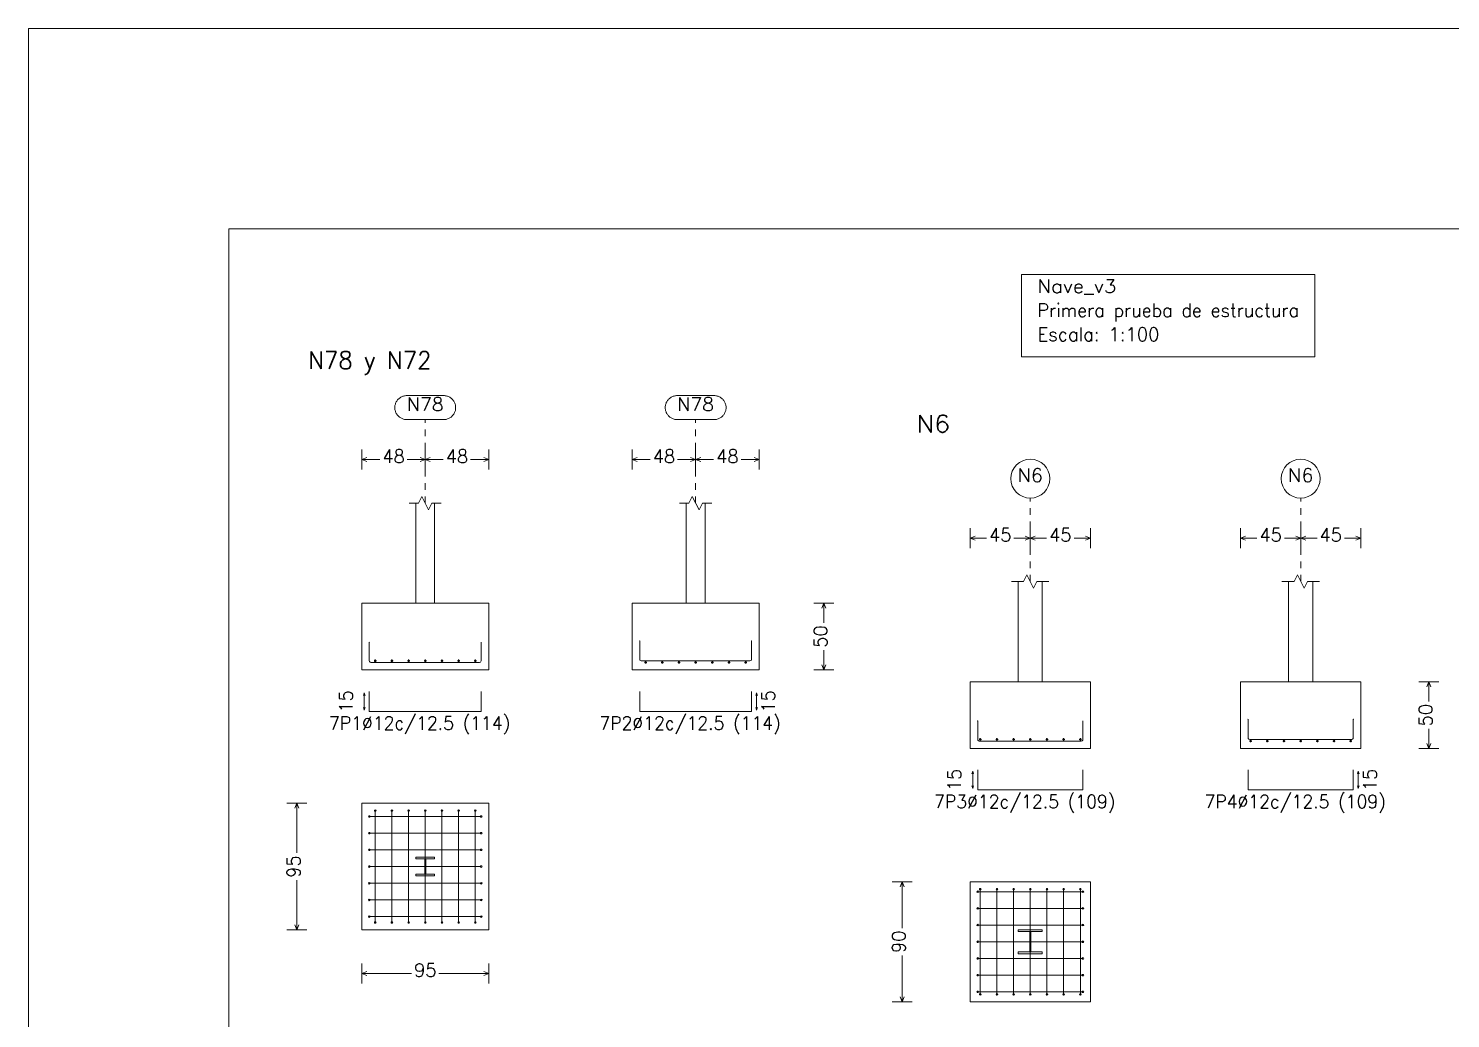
# Model space of a CAD drawing. Header units: millimetres. Extents: x -252 to 259, y -4 to 137.
# Drawn here: x -205.98 to -184.68, y 25.44 to 40.27 of the extents above; entities that cross this region are included whole.
import ezdxf
from ezdxf.enums import TextEntityAlignment as Align

# ---------------------------------------------------------------- set-up
doc = ezdxf.new("R2010")
doc.units = ezdxf.units.MM
doc.linetypes.add('CYPE_PUNTO', pattern=[0.075, 0, -0.075])
for name, color, linetype, lineweight in [('CIM_COTAS', 2, 'Continuous', 0), ('CIM_DIB_ARMADOS', 4, 'Continuous', 0), ('CIM_GEOMETRIA', 2, 'Continuous', 0), ('CIM_REFEREN', 2, 'Continuous', 0), ('CIM_TXT_ARMADOS', 3, 'Continuous', 0), ('RECUAD_LIMITES', 2, 'Continuous', 0), ('RECUAD_MARCO', 1, 'Continuous', 20), ('TABLAS', 1, 'Continuous', 0)]:
    doc.layers.add(name, color=color, linetype=linetype, lineweight=lineweight)
doc.styles.add('CYPETXT', font='romans__.ttf', dxfattribs={"height": 0.2})

msp = doc.modelspace()

# ---------------------------------------------------------------- hatches: boundary and pattern name
at = {"layer": 'CIM_DIB_ARMADOS'}
h = msp.add_hatch(color=256, dxfattribs=at)
edge = h.paths.add_edge_path(flags=0)
edge.add_arc((-200.874, 31.071), 0.0016, 0, 360)
h = msp.add_hatch(color=256, dxfattribs=at)
edge = h.paths.add_edge_path(flags=0)
edge.add_arc((-199.198, 31.071), 0.0016, 0, 360)
h = msp.add_hatch(color=256, dxfattribs=at)
edge = h.paths.add_edge_path(flags=0)
edge.add_arc((-196.823, 31.095), 0.0016, 0, 360)
h = msp.add_hatch(color=256, dxfattribs=at)
edge = h.paths.add_edge_path(flags=0)
edge.add_arc((-195.147, 31.095), 0.0016, 0, 360)
h = msp.add_hatch(color=256, dxfattribs=at)
edge = h.paths.add_edge_path(flags=0)
edge.add_arc((-191.76, 29.894), 0.0016, 0, 360)
h = msp.add_hatch(color=256, dxfattribs=at)
edge = h.paths.add_edge_path(flags=0)
edge.add_arc((-190.184, 29.894), 0.0016, 0, 360)
h = msp.add_hatch(color=256, dxfattribs=at)
edge = h.paths.add_edge_path(flags=0)
edge.add_arc((-187.709, 29.918), 0.0016, 0, 360)
h = msp.add_hatch(color=256, dxfattribs=at)
edge = h.paths.add_edge_path(flags=0)
edge.add_arc((-186.133, 29.918), 0.0016, 0, 360)
h = msp.add_hatch(color=256, dxfattribs=at)
edge = h.paths.add_edge_path(flags=0)
edge.add_arc((-200.786, 28.551), 0.0016, 0, 360)
h = msp.add_hatch(color=256, dxfattribs=at)
edge = h.paths.add_edge_path(flags=0)
edge.add_arc((-200.536, 28.551), 0.0016, 0, 360)
h = msp.add_hatch(color=256, dxfattribs=at)
edge = h.paths.add_edge_path(flags=0)
edge.add_arc((-200.286, 28.551), 0.0016, 0, 360)
h = msp.add_hatch(color=256, dxfattribs=at)
edge = h.paths.add_edge_path(flags=0)
edge.add_arc((-200.036, 28.551), 0.0016, 0, 360)
h = msp.add_hatch(color=256, dxfattribs=at)
edge = h.paths.add_edge_path(flags=0)
edge.add_arc((-199.786, 28.551), 0.0016, 0, 360)
h = msp.add_hatch(color=256, dxfattribs=at)
edge = h.paths.add_edge_path(flags=0)
edge.add_arc((-199.536, 28.551), 0.0016, 0, 360)
h = msp.add_hatch(color=256, dxfattribs=at)
edge = h.paths.add_edge_path(flags=0)
edge.add_arc((-199.286, 28.551), 0.0016, 0, 360)
h = msp.add_hatch(color=256, dxfattribs=at)
edge = h.paths.add_edge_path(flags=0)
edge.add_arc((-200.874, 28.463), 0.0016, 0, 360)
h = msp.add_hatch(color=256, dxfattribs=at)
edge = h.paths.add_edge_path(flags=0)
edge.add_arc((-199.198, 28.463), 0.0016, 0, 360)
h = msp.add_hatch(color=256, dxfattribs=at)
edge = h.paths.add_edge_path(flags=0)
edge.add_arc((-200.874, 28.213), 0.0016, 0, 360)
h = msp.add_hatch(color=256, dxfattribs=at)
edge = h.paths.add_edge_path(flags=0)
edge.add_arc((-199.198, 28.213), 0.0016, 0, 360)
h = msp.add_hatch(color=256, dxfattribs=at)
edge = h.paths.add_edge_path(flags=0)
edge.add_arc((-200.874, 27.963), 0.0016, 0, 360)
h = msp.add_hatch(color=256, dxfattribs=at)
edge = h.paths.add_edge_path(flags=0)
edge.add_arc((-199.198, 27.963), 0.0016, 0, 360)
h = msp.add_hatch(color=256, dxfattribs=at)
edge = h.paths.add_edge_path(flags=0)
edge.add_arc((-200.874, 27.713), 0.0016, 0, 360)
h = msp.add_hatch(color=256, dxfattribs=at)
edge = h.paths.add_edge_path(flags=0)
edge.add_arc((-199.198, 27.713), 0.0016, 0, 360)
h = msp.add_hatch(color=256, dxfattribs=at)
edge = h.paths.add_edge_path(flags=0)
edge.add_arc((-200.874, 27.463), 0.0016, 0, 360)
h = msp.add_hatch(color=256, dxfattribs=at)
edge = h.paths.add_edge_path(flags=0)
edge.add_arc((-199.198, 27.463), 0.0016, 0, 360)
h = msp.add_hatch(color=256, dxfattribs=at)
edge = h.paths.add_edge_path(flags=0)
edge.add_arc((-191.76, 27.336), 0.0016, 0, 360)
h = msp.add_hatch(color=256, dxfattribs=at)
edge = h.paths.add_edge_path(flags=0)
edge.add_arc((-191.722, 27.374), 0.0016, 0, 360)
h = msp.add_hatch(color=256, dxfattribs=at)
edge = h.paths.add_edge_path(flags=0)
edge.add_arc((-191.472, 27.374), 0.0016, 0, 360)
h = msp.add_hatch(color=256, dxfattribs=at)
edge = h.paths.add_edge_path(flags=0)
edge.add_arc((-191.222, 27.374), 0.0016, 0, 360)
h = msp.add_hatch(color=256, dxfattribs=at)
edge = h.paths.add_edge_path(flags=0)
edge.add_arc((-190.972, 27.374), 0.0016, 0, 360)
h = msp.add_hatch(color=256, dxfattribs=at)
edge = h.paths.add_edge_path(flags=0)
edge.add_arc((-190.722, 27.374), 0.0016, 0, 360)
h = msp.add_hatch(color=256, dxfattribs=at)
edge = h.paths.add_edge_path(flags=0)
edge.add_arc((-190.472, 27.374), 0.0016, 0, 360)
h = msp.add_hatch(color=256, dxfattribs=at)
edge = h.paths.add_edge_path(flags=0)
edge.add_arc((-190.222, 27.374), 0.0016, 0, 360)
h = msp.add_hatch(color=256, dxfattribs=at)
edge = h.paths.add_edge_path(flags=0)
edge.add_arc((-190.184, 27.336), 0.0016, 0, 360)
h = msp.add_hatch(color=256, dxfattribs=at)
edge = h.paths.add_edge_path(flags=0)
edge.add_arc((-200.874, 27.213), 0.0016, 0, 360)
h = msp.add_hatch(color=256, dxfattribs=at)
edge = h.paths.add_edge_path(flags=0)
edge.add_arc((-199.198, 27.213), 0.0016, 0, 360)
h = msp.add_hatch(color=256, dxfattribs=at)
edge = h.paths.add_edge_path(flags=0)
edge.add_arc((-191.76, 27.086), 0.0016, 0, 360)
h = msp.add_hatch(color=256, dxfattribs=at)
edge = h.paths.add_edge_path(flags=0)
edge.add_arc((-190.184, 27.086), 0.0016, 0, 360)
h = msp.add_hatch(color=256, dxfattribs=at)
edge = h.paths.add_edge_path(flags=0)
edge.add_arc((-200.874, 26.963), 0.0016, 0, 360)
h = msp.add_hatch(color=256, dxfattribs=at)
edge = h.paths.add_edge_path(flags=0)
edge.add_arc((-200.786, 26.875), 0.0016, 0, 360)
h = msp.add_hatch(color=256, dxfattribs=at)
edge = h.paths.add_edge_path(flags=0)
edge.add_arc((-200.536, 26.875), 0.0016, 0, 360)
h = msp.add_hatch(color=256, dxfattribs=at)
edge = h.paths.add_edge_path(flags=0)
edge.add_arc((-200.286, 26.875), 0.0016, 0, 360)
h = msp.add_hatch(color=256, dxfattribs=at)
edge = h.paths.add_edge_path(flags=0)
edge.add_arc((-200.036, 26.875), 0.0016, 0, 360)
h = msp.add_hatch(color=256, dxfattribs=at)
edge = h.paths.add_edge_path(flags=0)
edge.add_arc((-199.786, 26.875), 0.0016, 0, 360)
h = msp.add_hatch(color=256, dxfattribs=at)
edge = h.paths.add_edge_path(flags=0)
edge.add_arc((-199.536, 26.875), 0.0016, 0, 360)
h = msp.add_hatch(color=256, dxfattribs=at)
edge = h.paths.add_edge_path(flags=0)
edge.add_arc((-199.286, 26.875), 0.0016, 0, 360)
h = msp.add_hatch(color=256, dxfattribs=at)
edge = h.paths.add_edge_path(flags=0)
edge.add_arc((-199.198, 26.963), 0.0016, 0, 360)
h = msp.add_hatch(color=256, dxfattribs=at)
edge = h.paths.add_edge_path(flags=0)
edge.add_arc((-191.76, 26.836), 0.0016, 0, 360)
h = msp.add_hatch(color=256, dxfattribs=at)
edge = h.paths.add_edge_path(flags=0)
edge.add_arc((-190.184, 26.836), 0.0016, 0, 360)
h = msp.add_hatch(color=256, dxfattribs=at)
edge = h.paths.add_edge_path(flags=0)
edge.add_arc((-191.76, 26.586), 0.0016, 0, 360)
h = msp.add_hatch(color=256, dxfattribs=at)
edge = h.paths.add_edge_path(flags=0)
edge.add_arc((-190.184, 26.586), 0.0016, 0, 360)
h = msp.add_hatch(color=256, dxfattribs=at)
edge = h.paths.add_edge_path(flags=0)
edge.add_arc((-191.76, 26.336), 0.0016, 0, 360)
h = msp.add_hatch(color=256, dxfattribs=at)
edge = h.paths.add_edge_path(flags=0)
edge.add_arc((-190.184, 26.336), 0.0016, 0, 360)
h = msp.add_hatch(color=256, dxfattribs=at)
edge = h.paths.add_edge_path(flags=0)
edge.add_arc((-191.76, 26.086), 0.0016, 0, 360)
h = msp.add_hatch(color=256, dxfattribs=at)
edge = h.paths.add_edge_path(flags=0)
edge.add_arc((-190.184, 26.086), 0.0016, 0, 360)
h = msp.add_hatch(color=256, dxfattribs=at)
edge = h.paths.add_edge_path(flags=0)
edge.add_arc((-191.76, 25.836), 0.0016, 0, 360)
h = msp.add_hatch(color=256, dxfattribs=at)
edge = h.paths.add_edge_path(flags=0)
edge.add_arc((-191.722, 25.798), 0.0016, 0, 360)
h = msp.add_hatch(color=256, dxfattribs=at)
edge = h.paths.add_edge_path(flags=0)
edge.add_arc((-191.472, 25.798), 0.0016, 0, 360)
h = msp.add_hatch(color=256, dxfattribs=at)
edge = h.paths.add_edge_path(flags=0)
edge.add_arc((-191.222, 25.798), 0.0016, 0, 360)
h = msp.add_hatch(color=256, dxfattribs=at)
edge = h.paths.add_edge_path(flags=0)
edge.add_arc((-190.972, 25.798), 0.0016, 0, 360)
h = msp.add_hatch(color=256, dxfattribs=at)
edge = h.paths.add_edge_path(flags=0)
edge.add_arc((-190.722, 25.798), 0.0016, 0, 360)
h = msp.add_hatch(color=256, dxfattribs=at)
edge = h.paths.add_edge_path(flags=0)
edge.add_arc((-190.472, 25.798), 0.0016, 0, 360)
h = msp.add_hatch(color=256, dxfattribs=at)
edge = h.paths.add_edge_path(flags=0)
edge.add_arc((-190.222, 25.798), 0.0016, 0, 360)
h = msp.add_hatch(color=256, dxfattribs=at)
edge = h.paths.add_edge_path(flags=0)
edge.add_arc((-190.184, 25.836), 0.0016, 0, 360)

# ---------------------------------------------------------------- linework, layer by layer
at = {"layer": 'CIM_COTAS', "linetype": 'CYPE_PUNTO'}
for p, q in [((-200.036, 33.159), (-200.036, 34.41)), ((-195.985, 33.159), (-195.985, 34.41)), ((-190.972, 31.982), (-190.972, 33.233)), ((-186.921, 31.982), (-186.921, 33.233))]:
    msp.add_line(p, q, dxfattribs=at)
at = {"layer": 'CIM_COTAS'}
for p, q in [((-200.986, 33.66), (-200.986, 33.96)), ((-200.036, 33.66), (-200.036, 33.96)), ((-200.036, 33.66), (-200.036, 33.96)), ((-199.086, 33.66), (-199.086, 33.96)), ((-196.935, 33.66), (-196.935, 33.96)), ((-195.985, 33.66), (-195.985, 33.96)), ((-195.985, 33.66), (-195.985, 33.96)), ((-195.035, 33.66), (-195.035, 33.96)), ((-200.986, 33.81), (-200.911, 33.84)), ((-200.986, 33.81), (-200.911, 33.78)), ((-200.986, 33.81), (-200.717, 33.81)), ((-200.306, 33.81), (-200.036, 33.81)), ((-200.036, 33.81), (-200.111, 33.84)), ((-200.036, 33.81), (-200.111, 33.78)), ((-200.036, 33.81), (-199.961, 33.84)), ((-200.036, 33.81), (-199.961, 33.78)), ((-200.036, 33.81), (-199.767, 33.81)), ((-199.356, 33.81), (-199.086, 33.81)), ((-199.086, 33.81), (-199.161, 33.84)), ((-199.086, 33.81), (-199.161, 33.78)), ((-196.935, 33.81), (-196.86, 33.84)), ((-196.935, 33.81), (-196.86, 33.78)), ((-196.935, 33.81), (-196.666, 33.81)), ((-196.255, 33.81), (-195.985, 33.81)), ((-195.985, 33.81), (-196.06, 33.84)), ((-195.985, 33.81), (-196.06, 33.78)), ((-195.985, 33.81), (-195.91, 33.84)), ((-195.985, 33.81), (-195.91, 33.78)), ((-195.985, 33.81), (-195.716, 33.81)), ((-195.305, 33.81), (-195.035, 33.81)), ((-195.035, 33.81), (-195.11, 33.84)), ((-195.035, 33.81), (-195.11, 33.78)), ((-191.872, 32.483), (-191.872, 32.783)), ((-191.872, 32.633), (-191.797, 32.663)), ((-191.872, 32.633), (-191.797, 32.603)), ((-191.872, 32.633), (-191.627, 32.633)), ((-191.216, 32.633), (-190.972, 32.633)), ((-190.972, 32.633), (-191.047, 32.663)), ((-190.972, 32.633), (-191.047, 32.603)), ((-190.972, 32.483), (-190.972, 32.783)), ((-190.972, 32.483), (-190.972, 32.783)), ((-190.972, 32.633), (-190.897, 32.663)), ((-190.972, 32.633), (-190.897, 32.603)), ((-190.972, 32.633), (-190.727, 32.633)), ((-190.316, 32.633), (-190.072, 32.633)), ((-190.072, 32.633), (-190.147, 32.663)), ((-190.072, 32.633), (-190.147, 32.603)), ((-190.072, 32.483), (-190.072, 32.783)), ((-187.821, 32.483), (-187.821, 32.783)), ((-187.821, 32.633), (-187.746, 32.663)), ((-187.821, 32.633), (-187.746, 32.603)), ((-187.821, 32.633), (-187.576, 32.633)), ((-187.165, 32.633), (-186.921, 32.633)), ((-186.921, 32.633), (-186.996, 32.663)), ((-186.921, 32.633), (-186.996, 32.603)), ((-186.921, 32.483), (-186.921, 32.783)), ((-186.921, 32.483), (-186.921, 32.783)), ((-186.921, 32.633), (-186.846, 32.663)), ((-186.921, 32.633), (-186.846, 32.603)), ((-186.921, 32.633), (-186.676, 32.633)), ((-186.265, 32.633), (-186.021, 32.633)), ((-186.021, 32.633), (-186.096, 32.663)), ((-186.021, 32.633), (-186.096, 32.603)), ((-186.021, 32.483), (-186.021, 32.783)), ((-194.214, 31.659), (-193.914, 31.659)), ((-194.064, 31.659), (-194.094, 31.584)), ((-194.064, 31.659), (-194.034, 31.584)), ((-194.064, 31.364), (-194.064, 31.659)), ((-194.064, 30.659), (-194.064, 30.953)), ((-194.064, 30.659), (-194.094, 30.734)), ((-194.064, 30.659), (-194.034, 30.734)), ((-194.214, 30.659), (-193.914, 30.659)), ((-185.149, 30.482), (-184.849, 30.482)), ((-184.999, 30.482), (-185.029, 30.407)), ((-184.999, 30.482), (-184.969, 30.407)), ((-184.999, 30.187), (-184.999, 30.482)), ((-184.999, 29.482), (-184.999, 29.776)), ((-185.149, 29.482), (-184.849, 29.482)), ((-184.999, 29.482), (-185.029, 29.557)), ((-184.999, 29.482), (-184.969, 29.557)), ((-202.108, 28.663), (-201.808, 28.663)), ((-201.958, 28.663), (-201.988, 28.588)), ((-201.958, 28.663), (-201.928, 28.588)), ((-201.958, 27.918), (-201.958, 28.663)), ((-201.958, 26.763), (-201.958, 27.507)), ((-193.043, 27.486), (-192.743, 27.486)), ((-192.893, 27.486), (-192.923, 27.411)), ((-192.893, 27.486), (-192.863, 27.411)), ((-192.893, 26.791), (-192.893, 27.486)), ((-202.108, 26.763), (-201.808, 26.763)), ((-201.958, 26.763), (-201.988, 26.838)), ((-201.958, 26.763), (-201.928, 26.838)), ((-200.986, 25.962), (-200.986, 26.262)), ((-199.086, 25.962), (-199.086, 26.262)), ((-192.893, 25.686), (-192.893, 26.38)), ((-200.986, 26.112), (-200.911, 26.142)), ((-200.986, 26.112), (-200.911, 26.082)), ((-200.986, 26.112), (-200.242, 26.112)), ((-199.831, 26.112), (-199.086, 26.112)), ((-199.086, 26.112), (-199.161, 26.142)), ((-199.086, 26.112), (-199.161, 26.082)), ((-193.043, 25.686), (-192.743, 25.686)), ((-192.893, 25.686), (-192.923, 25.761)), ((-192.893, 25.686), (-192.863, 25.761))]:
    msp.add_line(p, q, dxfattribs=at)
for points in [[(-199.76, 34.77), (-199.748, 34.769), (-199.736, 34.768), (-199.725, 34.766), (-199.713, 34.763), (-199.701, 34.76), (-199.69, 34.755), (-199.679, 34.75), (-199.669, 34.745), (-199.659, 34.738), (-199.649, 34.731), (-199.64, 34.723), (-199.631, 34.715), (-199.623, 34.706), (-199.616, 34.697), (-199.609, 34.687), (-199.603, 34.676), (-199.597, 34.666), (-199.592, 34.654), (-199.589, 34.643), (-199.585, 34.631), (-199.583, 34.62), (-199.581, 34.608), (-199.581, 34.596), (-199.581, 34.584), (-199.581, 34.572), (-199.583, 34.56), (-199.585, 34.548), (-199.589, 34.536), (-199.592, 34.525), (-199.597, 34.514), (-199.603, 34.503), (-199.609, 34.493), (-199.616, 34.483), (-199.623, 34.474), (-199.631, 34.465), (-199.64, 34.456), (-199.649, 34.448), (-199.659, 34.441), (-199.669, 34.435), (-199.679, 34.429), (-199.69, 34.424), (-199.701, 34.42), (-199.713, 34.416), (-199.725, 34.413), (-199.736, 34.411), (-199.748, 34.41), (-199.76, 34.41), (-200.312, 34.41), (-200.324, 34.41), (-200.336, 34.411), (-200.348, 34.413), (-200.36, 34.416), (-200.372, 34.42), (-200.383, 34.424), (-200.394, 34.429), (-200.404, 34.435), (-200.414, 34.441), (-200.424, 34.448), (-200.433, 34.456), (-200.442, 34.465), (-200.45, 34.474), (-200.457, 34.483), (-200.464, 34.493), (-200.47, 34.503), (-200.476, 34.514), (-200.48, 34.525), (-200.484, 34.536), (-200.488, 34.548), (-200.49, 34.56), (-200.492, 34.572), (-200.492, 34.584), (-200.492, 34.596), (-200.492, 34.608), (-200.49, 34.62), (-200.488, 34.631), (-200.484, 34.643), (-200.48, 34.654), (-200.476, 34.666), (-200.47, 34.676), (-200.464, 34.687), (-200.457, 34.697), (-200.45, 34.706), (-200.442, 34.715), (-200.433, 34.723), (-200.424, 34.731), (-200.414, 34.738), (-200.404, 34.745), (-200.394, 34.75), (-200.383, 34.755), (-200.372, 34.76), (-200.36, 34.763), (-200.348, 34.766), (-200.336, 34.768), (-200.324, 34.769), (-200.312, 34.77), (-199.76, 34.77)], [(-195.709, 34.77), (-195.697, 34.769), (-195.685, 34.768), (-195.674, 34.766), (-195.662, 34.763), (-195.65, 34.76), (-195.639, 34.755), (-195.628, 34.75), (-195.618, 34.745), (-195.608, 34.738), (-195.598, 34.731), (-195.589, 34.723), (-195.58, 34.715), (-195.572, 34.706), (-195.565, 34.697), (-195.558, 34.687), (-195.552, 34.676), (-195.546, 34.666), (-195.541, 34.654), (-195.538, 34.643), (-195.534, 34.631), (-195.532, 34.62), (-195.53, 34.608), (-195.53, 34.596), (-195.53, 34.584), (-195.53, 34.572), (-195.532, 34.56), (-195.534, 34.548), (-195.538, 34.536), (-195.541, 34.525), (-195.546, 34.514), (-195.552, 34.503), (-195.558, 34.493), (-195.565, 34.483), (-195.572, 34.474), (-195.58, 34.465), (-195.589, 34.456), (-195.598, 34.448), (-195.608, 34.441), (-195.618, 34.435), (-195.628, 34.429), (-195.639, 34.424), (-195.65, 34.42), (-195.662, 34.416), (-195.674, 34.413), (-195.685, 34.411), (-195.697, 34.41), (-195.709, 34.41), (-196.261, 34.41), (-196.273, 34.41), (-196.285, 34.411), (-196.297, 34.413), (-196.309, 34.416), (-196.321, 34.42), (-196.332, 34.424), (-196.343, 34.429), (-196.353, 34.435), (-196.363, 34.441), (-196.373, 34.448), (-196.382, 34.456), (-196.391, 34.465), (-196.399, 34.474), (-196.406, 34.483), (-196.413, 34.493), (-196.419, 34.503), (-196.425, 34.514), (-196.429, 34.525), (-196.433, 34.536), (-196.437, 34.548), (-196.439, 34.56), (-196.441, 34.572), (-196.441, 34.584), (-196.441, 34.596), (-196.441, 34.608), (-196.439, 34.62), (-196.437, 34.631), (-196.433, 34.643), (-196.429, 34.654), (-196.425, 34.666), (-196.419, 34.676), (-196.413, 34.687), (-196.406, 34.697), (-196.399, 34.706), (-196.391, 34.715), (-196.382, 34.723), (-196.373, 34.731), (-196.363, 34.738), (-196.353, 34.745), (-196.343, 34.75), (-196.332, 34.755), (-196.321, 34.76), (-196.309, 34.763), (-196.297, 34.766), (-196.285, 34.768), (-196.273, 34.769), (-196.261, 34.77), (-195.709, 34.77)]]:
    msp.add_lwpolyline(points, close=True, dxfattribs=at)
for centre in [(-190.972, 33.525), (-186.921, 33.525)]:
    msp.add_circle(centre, 0.292, dxfattribs=at)
at = {"layer": 'CIM_DIB_ARMADOS'}
for p, q in [((-200.804, 30.795), (-200.768, 30.795)), ((-200.786, 30.777), (-200.786, 30.813)), ((-200.554, 30.795), (-200.518, 30.795)), ((-200.536, 30.777), (-200.536, 30.813)), ((-200.304, 30.795), (-200.268, 30.795)), ((-200.286, 30.777), (-200.286, 30.813)), ((-200.054, 30.795), (-200.018, 30.795)), ((-200.036, 30.777), (-200.036, 30.813)), ((-199.804, 30.795), (-199.768, 30.795)), ((-199.786, 30.777), (-199.786, 30.813)), ((-199.554, 30.795), (-199.518, 30.795)), ((-199.536, 30.777), (-199.536, 30.813)), ((-199.304, 30.795), (-199.268, 30.795)), ((-199.286, 30.777), (-199.286, 30.813)), ((-196.753, 30.771), (-196.717, 30.771)), ((-196.735, 30.753), (-196.735, 30.789)), ((-196.503, 30.771), (-196.467, 30.771)), ((-196.485, 30.753), (-196.485, 30.789)), ((-196.253, 30.771), (-196.217, 30.771)), ((-196.235, 30.753), (-196.235, 30.789)), ((-196.003, 30.771), (-195.967, 30.771)), ((-195.985, 30.753), (-195.985, 30.789)), ((-195.753, 30.771), (-195.717, 30.771)), ((-195.735, 30.753), (-195.735, 30.789)), ((-195.503, 30.771), (-195.467, 30.771)), ((-195.485, 30.753), (-195.485, 30.789)), ((-195.253, 30.771), (-195.217, 30.771)), ((-195.235, 30.753), (-195.235, 30.789)), ((-191.74, 29.618), (-191.704, 29.618)), ((-191.722, 29.6), (-191.722, 29.636)), ((-191.49, 29.618), (-191.454, 29.618)), ((-191.472, 29.6), (-191.472, 29.636)), ((-191.24, 29.618), (-191.204, 29.618)), ((-191.222, 29.6), (-191.222, 29.636)), ((-190.99, 29.618), (-190.954, 29.618)), ((-190.972, 29.6), (-190.972, 29.636)), ((-190.74, 29.618), (-190.704, 29.618)), ((-190.722, 29.6), (-190.722, 29.636)), ((-190.49, 29.618), (-190.454, 29.618)), ((-190.472, 29.6), (-190.472, 29.636)), ((-190.24, 29.618), (-190.204, 29.618)), ((-190.222, 29.6), (-190.222, 29.636)), ((-187.689, 29.594), (-187.653, 29.594)), ((-187.671, 29.576), (-187.671, 29.612)), ((-187.439, 29.594), (-187.403, 29.594)), ((-187.421, 29.576), (-187.421, 29.612)), ((-187.189, 29.594), (-187.153, 29.594)), ((-187.171, 29.576), (-187.171, 29.612)), ((-186.939, 29.594), (-186.903, 29.594)), ((-186.921, 29.576), (-186.921, 29.612)), ((-186.689, 29.594), (-186.653, 29.594)), ((-186.671, 29.576), (-186.671, 29.612)), ((-186.439, 29.594), (-186.403, 29.594)), ((-186.421, 29.576), (-186.421, 29.612)), ((-186.189, 29.594), (-186.153, 29.594)), ((-186.171, 29.576), (-186.171, 29.612))]:
    msp.add_line(p, q, dxfattribs=at)
for points in [[(-200.874, 31.071), (-200.874, 30.795), (-200.871, 30.783), (-200.862, 30.774), (-200.85, 30.771), (-199.222, 30.771), (-199.21, 30.774), (-199.202, 30.783), (-199.198, 30.795), (-199.198, 31.071)], [(-195.147, 31.095), (-195.147, 30.819), (-195.151, 30.807), (-195.159, 30.798), (-195.171, 30.795), (-196.799, 30.795), (-196.811, 30.798), (-196.82, 30.807), (-196.823, 30.819), (-196.823, 31.095)], [(-200.874, 30.338), (-200.874, 30.038), (-199.198, 30.038), (-199.198, 30.338)], [(-195.147, 30.338), (-195.147, 30.038), (-196.823, 30.038), (-196.823, 30.338)], [(-191.76, 29.894), (-191.76, 29.618), (-191.757, 29.606), (-191.748, 29.597), (-191.736, 29.594), (-190.208, 29.594), (-190.196, 29.597), (-190.187, 29.606), (-190.184, 29.618), (-190.184, 29.894)], [(-186.133, 29.918), (-186.133, 29.642), (-186.136, 29.63), (-186.145, 29.621), (-186.157, 29.618), (-187.685, 29.618), (-187.697, 29.621), (-187.706, 29.63), (-187.709, 29.642), (-187.709, 29.918)], [(-191.76, 29.161), (-191.76, 28.861), (-190.184, 28.861), (-190.184, 29.161)], [(-186.133, 29.161), (-186.133, 28.861), (-187.709, 28.861), (-187.709, 29.161)], [(-200.786, 26.875), (-200.786, 26.878), (-200.786, 26.887), (-200.786, 26.899), (-200.786, 28.527), (-200.786, 28.539), (-200.786, 28.548), (-200.786, 28.551)], [(-200.536, 26.875), (-200.536, 26.878), (-200.536, 26.887), (-200.536, 26.899), (-200.536, 28.527), (-200.536, 28.539), (-200.536, 28.548), (-200.536, 28.551)], [(-200.286, 26.875), (-200.286, 26.878), (-200.286, 26.887), (-200.286, 26.899), (-200.286, 28.527), (-200.286, 28.539), (-200.286, 28.548), (-200.286, 28.551)], [(-200.036, 26.875), (-200.036, 26.878), (-200.036, 26.887), (-200.036, 26.899), (-200.036, 28.527), (-200.036, 28.539), (-200.036, 28.548), (-200.036, 28.551)], [(-199.786, 26.875), (-199.786, 26.878), (-199.786, 26.887), (-199.786, 26.899), (-199.786, 28.527), (-199.786, 28.539), (-199.786, 28.548), (-199.786, 28.551)], [(-199.536, 26.875), (-199.536, 26.878), (-199.536, 26.887), (-199.536, 26.899), (-199.536, 28.527), (-199.536, 28.539), (-199.536, 28.548), (-199.536, 28.551)], [(-199.286, 26.875), (-199.286, 26.878), (-199.286, 26.887), (-199.286, 26.899), (-199.286, 28.527), (-199.286, 28.539), (-199.286, 28.548), (-199.286, 28.551)], [(-200.874, 28.463), (-200.871, 28.463), (-200.862, 28.463), (-200.85, 28.463), (-199.222, 28.463), (-199.21, 28.463), (-199.202, 28.463), (-199.198, 28.463)], [(-200.874, 28.213), (-200.871, 28.213), (-200.862, 28.213), (-200.85, 28.213), (-199.222, 28.213), (-199.21, 28.213), (-199.202, 28.213), (-199.198, 28.213)], [(-200.874, 27.963), (-200.871, 27.963), (-200.862, 27.963), (-200.85, 27.963), (-199.222, 27.963), (-199.21, 27.963), (-199.202, 27.963), (-199.198, 27.963)], [(-200.874, 27.713), (-200.871, 27.713), (-200.862, 27.713), (-200.85, 27.713), (-199.222, 27.713), (-199.21, 27.713), (-199.202, 27.713), (-199.198, 27.713)], [(-200.874, 27.463), (-200.871, 27.463), (-200.862, 27.463), (-200.85, 27.463), (-199.222, 27.463), (-199.21, 27.463), (-199.202, 27.463), (-199.198, 27.463)], [(-191.76, 27.336), (-191.757, 27.336), (-191.748, 27.336), (-191.736, 27.336), (-190.208, 27.336), (-190.196, 27.336), (-190.187, 27.336), (-190.184, 27.336)], [(-191.722, 25.798), (-191.722, 25.801), (-191.722, 25.81), (-191.722, 25.822), (-191.722, 27.35), (-191.722, 27.362), (-191.722, 27.371), (-191.722, 27.374)], [(-191.472, 25.798), (-191.472, 25.801), (-191.472, 25.81), (-191.472, 25.822), (-191.472, 27.35), (-191.472, 27.362), (-191.472, 27.371), (-191.472, 27.374)], [(-191.222, 25.798), (-191.222, 25.801), (-191.222, 25.81), (-191.222, 25.822), (-191.222, 27.35), (-191.222, 27.362), (-191.222, 27.371), (-191.222, 27.374)], [(-190.972, 25.798), (-190.972, 25.801), (-190.972, 25.81), (-190.972, 25.822), (-190.972, 27.35), (-190.972, 27.362), (-190.972, 27.371), (-190.972, 27.374)], [(-190.722, 25.798), (-190.722, 25.801), (-190.722, 25.81), (-190.722, 25.822), (-190.722, 27.35), (-190.722, 27.362), (-190.722, 27.371), (-190.722, 27.374)], [(-190.472, 25.798), (-190.472, 25.801), (-190.472, 25.81), (-190.472, 25.822), (-190.472, 27.35), (-190.472, 27.362), (-190.472, 27.371), (-190.472, 27.374)], [(-190.222, 25.798), (-190.222, 25.801), (-190.222, 25.81), (-190.222, 25.822), (-190.222, 27.35), (-190.222, 27.362), (-190.222, 27.371), (-190.222, 27.374)], [(-200.874, 27.213), (-200.871, 27.213), (-200.862, 27.213), (-200.85, 27.213), (-199.222, 27.213), (-199.21, 27.213), (-199.202, 27.213), (-199.198, 27.213)], [(-191.76, 27.086), (-191.757, 27.086), (-191.748, 27.086), (-191.736, 27.086), (-190.208, 27.086), (-190.196, 27.086), (-190.187, 27.086), (-190.184, 27.086)], [(-200.874, 26.963), (-200.871, 26.963), (-200.862, 26.963), (-200.85, 26.963), (-199.222, 26.963), (-199.21, 26.963), (-199.202, 26.963), (-199.198, 26.963)], [(-191.76, 26.836), (-191.757, 26.836), (-191.748, 26.836), (-191.736, 26.836), (-190.208, 26.836), (-190.196, 26.836), (-190.187, 26.836), (-190.184, 26.836)], [(-191.76, 26.586), (-191.757, 26.586), (-191.748, 26.586), (-191.736, 26.586), (-190.208, 26.586), (-190.196, 26.586), (-190.187, 26.586), (-190.184, 26.586)], [(-191.76, 26.336), (-191.757, 26.336), (-191.748, 26.336), (-191.736, 26.336), (-190.208, 26.336), (-190.196, 26.336), (-190.187, 26.336), (-190.184, 26.336)], [(-191.76, 26.086), (-191.757, 26.086), (-191.748, 26.086), (-191.736, 26.086), (-190.208, 26.086), (-190.196, 26.086), (-190.187, 26.086), (-190.184, 26.086)], [(-191.76, 25.836), (-191.757, 25.836), (-191.748, 25.836), (-191.736, 25.836), (-190.208, 25.836), (-190.196, 25.836), (-190.187, 25.836), (-190.184, 25.836)]]:
    msp.add_lwpolyline(points, dxfattribs=at)
for centre, radius in [((-200.874, 31.071), 0.0016), ((-199.198, 31.071), 0.0016), ((-196.823, 31.095), 0.0016), ((-195.147, 31.095), 0.0016), ((-200.786, 30.795), 0.012), ((-200.536, 30.795), 0.012), ((-200.286, 30.795), 0.012), ((-200.036, 30.795), 0.012), ((-199.786, 30.795), 0.012), ((-199.536, 30.795), 0.012), ((-199.286, 30.795), 0.012), ((-196.735, 30.771), 0.012), ((-196.485, 30.771), 0.012), ((-196.235, 30.771), 0.012), ((-195.985, 30.771), 0.012), ((-195.735, 30.771), 0.012), ((-195.485, 30.771), 0.012), ((-195.235, 30.771), 0.012), ((-191.76, 29.894), 0.0016), ((-190.184, 29.894), 0.0016), ((-187.709, 29.918), 0.0016), ((-186.133, 29.918), 0.0016), ((-191.722, 29.618), 0.012), ((-191.472, 29.618), 0.012), ((-191.222, 29.618), 0.012), ((-190.972, 29.618), 0.012), ((-190.722, 29.618), 0.012), ((-190.472, 29.618), 0.012), ((-190.222, 29.618), 0.012), ((-187.671, 29.594), 0.012), ((-187.421, 29.594), 0.012), ((-187.171, 29.594), 0.012), ((-186.921, 29.594), 0.012), ((-186.671, 29.594), 0.012), ((-186.421, 29.594), 0.012), ((-186.171, 29.594), 0.012), ((-200.786, 28.551), 0.012), ((-200.786, 28.551), 0.0016), ((-200.536, 28.551), 0.012), ((-200.536, 28.551), 0.0016), ((-200.286, 28.551), 0.012), ((-200.286, 28.551), 0.0016), ((-200.036, 28.551), 0.012), ((-200.036, 28.551), 0.0016), ((-199.786, 28.551), 0.012), ((-199.786, 28.551), 0.0016), ((-199.536, 28.551), 0.012), ((-199.536, 28.551), 0.0016), ((-199.286, 28.551), 0.012), ((-199.286, 28.551), 0.0016), ((-200.874, 28.463), 0.012), ((-200.874, 28.463), 0.0016), ((-199.198, 28.463), 0.012), ((-199.198, 28.463), 0.0016), ((-200.874, 28.213), 0.012), ((-200.874, 28.213), 0.0016), ((-199.198, 28.213), 0.012), ((-199.198, 28.213), 0.0016), ((-200.874, 27.963), 0.012), ((-200.874, 27.963), 0.0016), ((-199.198, 27.963), 0.012), ((-199.198, 27.963), 0.0016), ((-200.874, 27.713), 0.012), ((-200.874, 27.713), 0.0016), ((-199.198, 27.713), 0.012), ((-199.198, 27.713), 0.0016), ((-200.874, 27.463), 0.012), ((-200.874, 27.463), 0.0016), ((-199.198, 27.463), 0.012), ((-199.198, 27.463), 0.0016), ((-191.76, 27.336), 0.012), ((-191.76, 27.336), 0.0016), ((-191.722, 27.374), 0.012), ((-191.722, 27.374), 0.0016), ((-191.472, 27.374), 0.012), ((-191.472, 27.374), 0.0016), ((-191.222, 27.374), 0.012), ((-191.222, 27.374), 0.0016), ((-190.972, 27.374), 0.012), ((-190.972, 27.374), 0.0016), ((-190.722, 27.374), 0.012), ((-190.722, 27.374), 0.0016), ((-190.472, 27.374), 0.012), ((-190.472, 27.374), 0.0016), ((-190.222, 27.374), 0.012), ((-190.222, 27.374), 0.0016), ((-190.184, 27.336), 0.012), ((-190.184, 27.336), 0.0016), ((-200.874, 27.213), 0.012), ((-200.874, 27.213), 0.0016), ((-199.198, 27.213), 0.012), ((-199.198, 27.213), 0.0016), ((-191.76, 27.086), 0.012), ((-191.76, 27.086), 0.0016), ((-190.184, 27.086), 0.012), ((-190.184, 27.086), 0.0016), ((-200.874, 26.963), 0.012), ((-200.874, 26.963), 0.0016), ((-200.786, 26.875), 0.012), ((-200.786, 26.875), 0.0016), ((-200.536, 26.875), 0.012), ((-200.536, 26.875), 0.0016), ((-200.286, 26.875), 0.012), ((-200.286, 26.875), 0.0016), ((-200.036, 26.875), 0.012), ((-200.036, 26.875), 0.0016), ((-199.786, 26.875), 0.012), ((-199.786, 26.875), 0.0016), ((-199.536, 26.875), 0.012), ((-199.536, 26.875), 0.0016), ((-199.286, 26.875), 0.012), ((-199.286, 26.875), 0.0016), ((-199.198, 26.963), 0.012), ((-199.198, 26.963), 0.0016), ((-191.76, 26.836), 0.012), ((-190.184, 26.836), 0.012), ((-191.76, 26.836), 0.0016), ((-190.184, 26.836), 0.0016), ((-191.76, 26.586), 0.012), ((-191.76, 26.586), 0.0016), ((-190.184, 26.586), 0.012), ((-190.184, 26.586), 0.0016), ((-191.76, 26.336), 0.012), ((-191.76, 26.336), 0.0016), ((-190.184, 26.336), 0.012), ((-190.184, 26.336), 0.0016), ((-191.76, 26.086), 0.012), ((-191.76, 26.086), 0.0016), ((-190.184, 26.086), 0.012), ((-190.184, 26.086), 0.0016), ((-191.76, 25.836), 0.012), ((-191.76, 25.836), 0.0016), ((-191.722, 25.798), 0.012), ((-191.722, 25.798), 0.0016), ((-191.472, 25.798), 0.012), ((-191.472, 25.798), 0.0016), ((-191.222, 25.798), 0.012), ((-191.222, 25.798), 0.0016), ((-190.972, 25.798), 0.012), ((-190.972, 25.798), 0.0016), ((-190.722, 25.798), 0.012), ((-190.722, 25.798), 0.0016), ((-190.472, 25.798), 0.012), ((-190.472, 25.798), 0.0016), ((-190.222, 25.798), 0.012), ((-190.222, 25.798), 0.0016), ((-190.184, 25.836), 0.012), ((-190.184, 25.836), 0.0016)]:
    msp.add_circle(centre, radius, dxfattribs=at)
at = {"layer": 'CIM_GEOMETRIA'}
for p, q in [((-200.176, 33.159), (-200.176, 31.659)), ((-199.896, 31.659), (-199.896, 33.159)), ((-195.845, 31.659), (-195.845, 33.159)), ((-191.152, 31.982), (-191.152, 30.482)), ((-190.792, 30.482), (-190.792, 31.982)), ((-186.741, 30.482), (-186.741, 31.982)), ((-200.986, 31.659), (-199.086, 31.659)), ((-200.986, 31.659), (-200.986, 30.659)), ((-199.896, 31.659), (-200.176, 31.659)), ((-200.176, 31.659), (-200.043, 31.659)), ((-199.896, 31.659), (-200.029, 31.659)), ((-199.086, 30.659), (-199.086, 31.659)), ((-196.935, 31.659), (-195.035, 31.659)), ((-196.935, 30.659), (-196.935, 31.659)), ((-195.845, 31.659), (-196.125, 31.659)), ((-195.035, 30.659), (-195.035, 31.659)), ((-199.086, 30.659), (-200.986, 30.659)), ((-195.035, 30.659), (-196.935, 30.659)), ((-191.872, 30.482), (-190.072, 30.482)), ((-191.872, 30.482), (-191.872, 29.482)), ((-190.792, 30.482), (-191.152, 30.482)), ((-191.152, 30.482), (-190.98, 30.482)), ((-190.792, 30.482), (-190.963, 30.482)), ((-190.072, 29.482), (-190.072, 30.482)), ((-187.821, 30.482), (-186.021, 30.482)), ((-187.821, 29.482), (-187.821, 30.482)), ((-186.741, 30.482), (-187.101, 30.482)), ((-186.021, 29.482), (-186.021, 30.482)), ((-190.072, 29.482), (-191.872, 29.482)), ((-186.021, 29.482), (-187.821, 29.482))]:
    msp.add_line(p, q, dxfattribs=at)
for points in [[(-200.276, 33.159), (-200.136, 33.159), (-200.086, 33.259), (-199.986, 33.059), (-199.936, 33.159), (-199.796, 33.159)], [(-196.225, 33.159), (-196.085, 33.159), (-196.035, 33.259), (-195.935, 33.059), (-195.885, 33.159), (-195.745, 33.159)], [(-195.845, 31.659), (-195.869, 31.659), (-196.101, 31.659), (-196.125, 31.659), (-196.125, 33.159)], [(-191.252, 31.982), (-191.072, 31.982), (-191.022, 32.082), (-190.922, 31.882), (-190.872, 31.982), (-190.692, 31.982)], [(-187.201, 31.982), (-187.021, 31.982), (-186.971, 32.082), (-186.871, 31.882), (-186.821, 31.982), (-186.641, 31.982)], [(-186.741, 30.482), (-186.769, 30.482), (-187.073, 30.482), (-187.101, 30.482), (-187.101, 31.982)]]:
    msp.add_lwpolyline(points, dxfattribs=at)
for points in [[(-200.986, 26.763), (-199.086, 26.763), (-199.086, 28.663), (-200.986, 28.663), (-200.986, 26.763)], [(-200.176, 27.573), (-199.896, 27.573), (-199.896, 27.597), (-200.029, 27.597), (-200.029, 27.829), (-199.896, 27.829), (-199.896, 27.853), (-200.176, 27.853), (-200.176, 27.829), (-200.043, 27.829), (-200.043, 27.597), (-200.176, 27.597), (-200.176, 27.573)], [(-191.872, 25.686), (-190.072, 25.686), (-190.072, 27.486), (-191.872, 27.486), (-191.872, 25.686)], [(-191.152, 26.406), (-190.792, 26.406), (-190.792, 26.434), (-190.963, 26.434), (-190.963, 26.738), (-190.792, 26.738), (-190.792, 26.766), (-191.152, 26.766), (-191.152, 26.738), (-190.98, 26.738), (-190.98, 26.434), (-191.152, 26.434), (-191.152, 26.406)]]:
    msp.add_lwpolyline(points, close=True, dxfattribs=at)
at = {"layer": 'CIM_TXT_ARMADOS'}
for p, q in [((-200.962, 30.278), (-200.949, 30.318)), ((-200.937, 30.278), (-200.949, 30.318)), ((-200.949, 30.318), (-200.949, 30.058)), ((-195.085, 30.278), (-195.072, 30.318)), ((-195.06, 30.278), (-195.072, 30.318)), ((-195.072, 30.318), (-195.072, 30.058)), ((-200.962, 30.098), (-200.949, 30.058)), ((-200.937, 30.098), (-200.949, 30.058)), ((-195.085, 30.098), (-195.072, 30.058)), ((-195.06, 30.098), (-195.072, 30.058)), ((-191.847, 29.101), (-191.835, 29.141)), ((-191.822, 29.101), (-191.835, 29.141)), ((-191.835, 29.141), (-191.835, 28.881)), ((-186.07, 29.101), (-186.058, 29.141)), ((-186.045, 29.101), (-186.058, 29.141)), ((-186.058, 29.141), (-186.058, 28.881)), ((-191.847, 28.921), (-191.835, 28.881)), ((-191.822, 28.921), (-191.835, 28.881)), ((-186.07, 28.921), (-186.058, 28.881)), ((-186.045, 28.921), (-186.058, 28.881))]:
    msp.add_line(p, q, dxfattribs=at)
at = {"layer": 'RECUAD_LIMITES'}
msp.add_lwpolyline([(-205.981, 10.57), (-163.981, 10.57), (-163.981, 40.27), (-205.981, 40.27), (-205.981, 10.57)], close=True, dxfattribs=at)
at = {"layer": 'RECUAD_MARCO'}
msp.add_lwpolyline([(-202.981, 13.57), (-166.981, 13.57), (-166.981, 37.27), (-202.981, 37.27), (-202.981, 13.57)], close=True, dxfattribs=at)
at = {"layer": 'TABLAS'}
msp.add_lwpolyline([(-191.105, 35.352), (-186.707, 35.352), (-186.707, 36.582), (-191.105, 36.582), (-191.105, 35.352)], close=True, dxfattribs=at)

# ---------------------------------------------------------------- texts
at = {"layer": 'CIM_COTAS', "style": 'CYPETXT'}
for s, width, p, p2 in [('N78', 0.924861, (-200.312, 34.54), (-199.76, 34.54)), ('N78', 0.924861, (-196.261, 34.54), (-195.709, 34.54)), ('48', 0.872087, (-200.679, 33.76), (-200.343, 33.76)), ('48', 0.872087, (-199.729, 33.76), (-199.393, 33.76)), ('48', 0.872087, (-196.628, 33.76), (-196.292, 33.76)), ('48', 0.872087, (-195.678, 33.76), (-195.342, 33.76)), ('N6', 0.950013, (-191.164, 33.475), (-190.78, 33.475)), ('N6', 0.950013, (-187.113, 33.475), (-186.729, 33.475)), ('45', 0.872087, (-191.59, 32.583), (-191.254, 32.583)), ('45', 0.872087, (-190.69, 32.583), (-190.354, 32.583)), ('45', 0.872087, (-187.539, 32.583), (-187.203, 32.583)), ('45', 0.872087, (-186.639, 32.583), (-186.303, 32.583)), ('95', 0.872087, (-200.204, 26.062), (-199.868, 26.062))]:
    msp.add_text(s, height=0.2, dxfattribs=dict(at, width=width)).set_placement(p, p2, align=Align.FIT)
at = {"layer": 'CIM_COTAS', "style": 'CYPETXT', "width": 0.872087}
for s, p, p2 in [('50', (-194.014, 30.991), (-194.014, 31.327)), ('50', (-184.949, 29.814), (-184.949, 30.15)), ('95', (-201.908, 27.545), (-201.908, 27.881)), ('90', (-192.843, 26.418), (-192.843, 26.754))]:
    msp.add_text(s, height=0.2, rotation=90, dxfattribs=at).set_placement(p, p2, align=Align.FIT)
at = {"layer": 'CIM_REFEREN', "style": 'CYPETXT'}
for s, width, p, p2 in [('N78 y N72', 0.80949, (-201.787, 35.17), (-199.943, 35.17)), ('N6', 0.950013, (-192.673, 34.218), (-192.174, 34.218))]:
    msp.add_text(s, height=0.26, dxfattribs=dict(at, width=width)).set_placement(p, p2, align=Align.FIT)
at = {"layer": 'CIM_TXT_ARMADOS', "style": 'CYPETXT', "width": 0.872087}
for p, p2 in [((-201.124, 30.02), (-201.124, 30.356)), ((-194.797, 30.02), (-194.797, 30.356)), ((-192.01, 28.843), (-192.01, 29.179)), ((-185.783, 28.843), (-185.783, 29.179))]:
    msp.add_text('15', height=0.2, rotation=90, dxfattribs=at).set_placement(p, p2, align=Align.FIT)
at = {"layer": 'CIM_TXT_ARMADOS', "style": 'CYPETXT', "width": 0.830232}
for s, p, p2 in [('7P1%%c12c/12.5 (114)', (-201.478, 29.763), (-198.763, 29.763)), ('7P2%%c12c/12.5 (114)', (-197.427, 29.763), (-194.712, 29.763)), ('7P3%%c12c/12.5 (109)', (-192.413, 28.586), (-189.698, 28.586)), ('7P4%%c12c/12.5 (109)', (-188.362, 28.586), (-185.647, 28.586))]:
    msp.add_text(s, height=0.2, dxfattribs=at).set_placement(p, p2, align=Align.FIT)
at = {"layer": 'TABLAS', "style": 'CYPETXT'}
for s, width, p, p2 in [('Nave_v3', 0.901395, (-190.865, 36.307), (-189.683, 36.307)), ('Primera prueba de estructura', 0.828843, (-190.865, 35.947), (-186.947, 35.947)), ('Escala: 1:100', 0.854704, (-190.865, 35.587), (-189.038, 35.587))]:
    msp.add_text(s, height=0.2, dxfattribs=dict(at, width=width)).set_placement(p, p2, align=Align.FIT)

doc.saveas('drawing.dxf')
